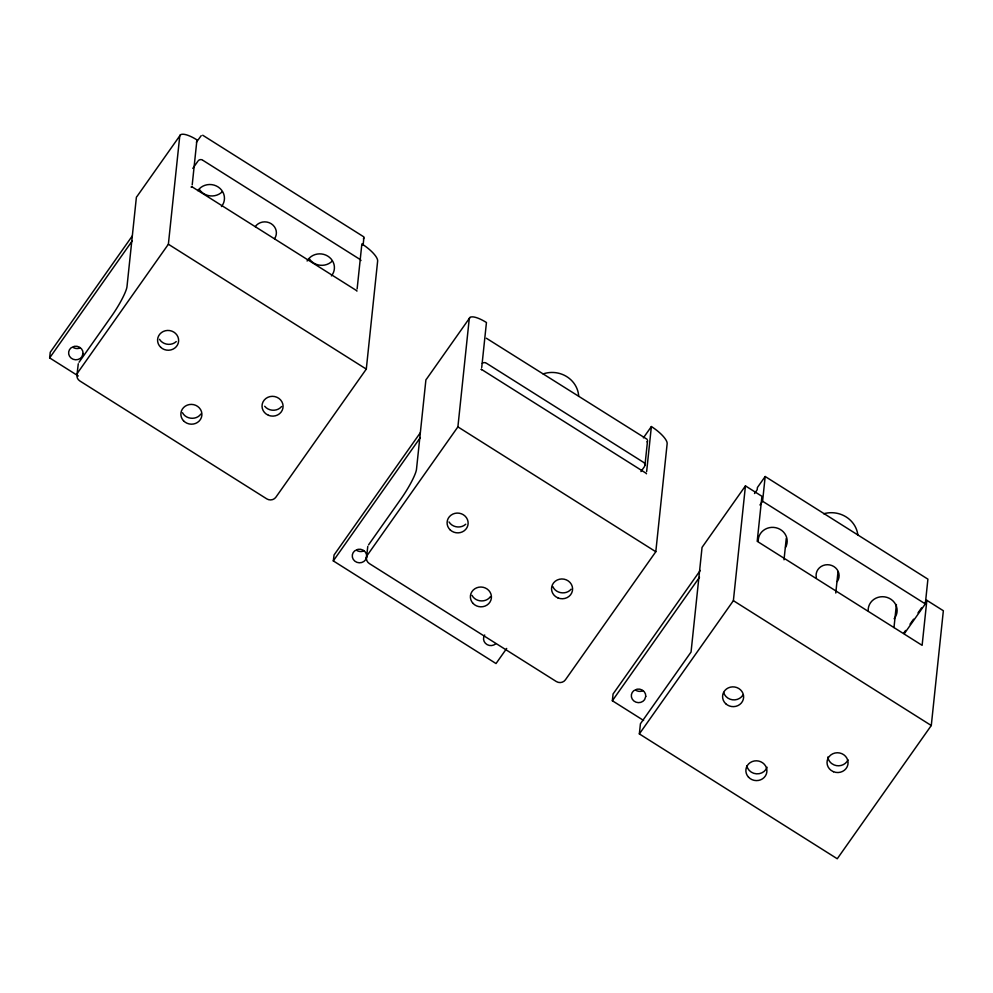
<?xml version="1.0" encoding="UTF-8"?>
<svg xmlns="http://www.w3.org/2000/svg" width="993" height="993" viewBox="0 0 993 993"><rect width="100%" height="100%" fill="white"/><g stroke="black" fill="none" stroke-linecap="round" stroke-linejoin="round"><path stroke-width="1.49" d="M78.286 375.962L49.65 357.902L50.246 352.267L132.243 236.011M76.908 375.391L78.286 363.761M357.132 288.926L361.862 243.918A19.748 6.008 35.2 0 1 377.638 261.072L366.293 369.098L275.88 497.208A6.579 6.181 6 0 1 266.769 498.871L79.85 380.964A6.579 6.181 6 0 1 77.975 372.363L168.376 244.241L179.733 136.227A19.748 6.008 35.2 0 1 196.937 139.876L192.208 184.884M363.103 245.197L363.91 237.501M506.691 648.441L496.028 663.547L333.3 560.896L334.082 554.95L420.337 432.712M366.417 558.029L367.795 546.398M643.402 437.851L651.371 426.556A19.748 6.008 35.2 0 1 667.147 443.71L655.802 551.723L565.389 679.845A6.579 6.181 6 0 1 556.279 681.508L369.371 563.59A6.579 6.181 6 0 1 367.484 555L457.897 426.878L469.242 318.865A19.748 6.008 35.2 0 1 486.446 322.514L481.717 367.522M643.601 720.459L612.358 700.748L613.066 693.995L700.251 570.441M644.978 465.109L647.573 440.507M646.642 471.563L651.371 426.556M639.355 733.914L640.423 723.785L691.054 652.041L702.051 547.391L745.445 485.887L761.929 496.301L757.2 541.309L922.125 645.338L926.854 600.331L943.35 610.745L931.285 725.511L837.26 858.759L639.355 733.914L733.38 600.666L745.445 485.887M759.955 504.978L762.587 501.254L765.181 476.503L927.909 579.155L925.315 603.905L904.3 633.683M784.011 559.804L786.27 538.33M835.771 593.032L838.03 571.558M893.985 627.539L896.406 604.526M363.388 238.866L363.761 238.183M647.051 441.873L647.424 441.19M484.708 634.986L484.572 635.185A7.249 6.802 6 0 0 495.755 643.787M180.478 134.837L137.084 196.329A19.748 6.008 35.2 0 0 136.339 197.719L126.992 286.617A26.339 4.208 -57.8 0 1 111.588 316.122L79.043 362.234M196.415 142.235L201.231 135.644M49.65 357.902L132.28 240.802M192.828 168.4L198.066 160.965M469.987 317.462L426.593 378.966A19.748 6.008 35.2 0 0 425.848 380.356L416.501 469.242A26.339 4.208 -57.8 0 1 401.098 498.747L368.552 544.872M333.3 560.896L420.374 437.503M640.957 471.576L644.445 466.623M765.181 476.503L757.423 487.501L757.187 489.748L754.519 493.533M612.358 700.748L699.506 577.243M903.829 632.963L905.604 630.456M910.035 624.187L913.572 619.16M918.004 612.892L921.541 607.865M925.091 602.85L926.854 600.331M200.884 414.019C196.502 420.287 185.952 419.493 182.489 412.703M490.393 596.656C486.011 602.912 475.461 602.13 471.998 595.341M281.59 406.547C277.37 411.636 268.78 411.412 264.697 406.261M571.099 589.184C566.295 595.092 555.807 593.653 552.84 586.602M176.257 341.58C171.454 346.085 162.939 344.956 159.513 339.321M465.767 524.217C460.963 528.71 452.448 527.593 449.022 521.958M202.721 135.234L363.835 236.88M486.371 338.241L647.188 439.34M762.587 501.254L925.315 603.905M202.622 160.146L359.851 259.322A3.289 3.091 6 0 1 360.98 260.538M486.285 363.14L643.501 462.328A3.289 3.091 6 0 1 644.817 465.903M191.91 186.734L356.835 290.763A6.579 1.055 -57.8 0 1 356.897 291.172M481.419 369.359L646.344 473.4A6.579 1.055 -57.8 0 1 646.406 473.81M168.376 244.241L366.293 369.098M457.897 426.878L655.802 551.723M733.38 600.666L931.285 725.511M191.078 187.044A6.579 1.055 -57.8 0 1 191.972 187.143M197.793 190.644A14.485 13.604 6 0 1 218.311 187.081A14.485 13.604 6 0 1 221.464 206.556M198.625 160.369A3.289 3.091 6 0 1 201.852 159.774M255.226 226.677A11.519 10.824 6 0 1 271.151 223.686A11.519 10.824 6 0 1 274.54 238.705M307.11 261.01A14.485 13.604 6 0 1 327.74 256.095A14.485 13.604 6 0 1 331.414 275.917M222.308 191.699A14.485 13.604 6 0 1 199.432 189.514M332.258 261.06A14.485 13.604 6 0 1 309.382 258.875M80.272 347.873A7.249 6.802 6 0 1 73.048 347.389M481.108 369.334A6.579 1.055 -57.8 0 1 481.481 369.768M482.288 363.364A3.289 3.091 6 0 1 485.503 362.78M363.922 550.879A7.249 6.802 6 0 1 356.698 550.383M543.109 373.927A26.339 24.738 6 0 1 578.696 396.381M823.718 513.766A26.339 24.738 6 0 1 857.89 535.314M767.08 767.241A10.538 9.893 6 0 1 756.443 773.832A10.538 9.893 6 0 1 746.786 765.789M742.938 695.063A10.538 9.893 6 0 1 732.449 699.804A10.538 9.893 6 0 1 723.649 692.456M847.972 759.844A10.538 9.893 6 0 1 834.182 764.97L831.811 763.642A10.538 9.893 6 0 1 827.814 757.014M642.98 690.718A7.249 6.802 6 0 1 635.756 690.234M816.333 577.665A11.519 10.824 6 0 1 829.689 564.918A11.519 10.824 6 0 1 837.26 581.55M758.242 541.371A14.485 13.604 6 0 1 775.856 527.717A14.485 13.604 6 0 1 785.537 547.428M868.18 610.72A14.485 13.604 6 0 1 887.022 597.401A14.485 13.604 6 0 1 894.122 618.763M83.064 353.483L81.885 356.822A7.249 6.802 6 0 1 71.111 358.088A7.249 6.802 6 0 1 71.024 347.86L74.376 346.321A7.249 6.802 6 0 1 83.064 353.483M366.727 556.49L365.548 559.816A7.249 6.802 6 0 1 354.762 561.095A7.249 6.802 6 0 1 354.687 550.854L358.039 549.315A7.249 6.802 6 0 1 366.727 556.49M645.773 696.341L644.594 699.668A7.249 6.802 6 0 1 633.819 700.946A7.249 6.802 6 0 1 633.745 690.706L637.084 689.167A7.249 6.802 6 0 1 645.773 696.341M268.482 415.31L266.099 413.969A10.538 9.893 6 0 1 267.738 397.361A10.538 9.893 6 0 1 283.079 405.976A10.538 9.893 6 0 1 268.482 415.31M557.992 597.935L555.621 596.607A10.538 9.893 6 0 1 557.247 579.999A10.538 9.893 6 0 1 572.589 588.613A10.538 9.893 6 0 1 557.992 597.935M833.475 771.722L831.104 770.394A10.538 9.893 6 0 1 832.742 753.786A10.538 9.893 6 0 1 848.072 762.388A10.538 9.893 6 0 1 833.475 771.722M183.494 420.747A10.538 9.893 6 0 0 201.368 417.569A10.538 9.893 6 0 0 189.315 404.561A10.538 9.893 6 0 0 183.494 420.747M160.667 347.252A10.538 9.893 6 0 0 178.281 343.019A10.538 9.893 6 0 0 165.372 330.743A10.538 9.893 6 0 0 160.667 347.252M473.003 603.372A10.538 9.893 6 0 0 490.89 600.206A10.538 9.893 6 0 0 478.825 587.198A10.538 9.893 6 0 0 473.003 603.372M450.177 529.89A10.538 9.893 6 0 0 467.79 525.645A10.538 9.893 6 0 0 454.881 513.381A10.538 9.893 6 0 0 450.177 529.89M748.499 777.159A10.538 9.893 6 0 0 766.373 773.981A10.538 9.893 6 0 0 754.308 760.973A10.538 9.893 6 0 0 748.499 777.159M725.672 703.677A10.538 9.893 6 0 0 743.273 699.432A10.538 9.893 6 0 0 730.364 687.168A10.538 9.893 6 0 0 725.672 703.677"/></g></svg>
